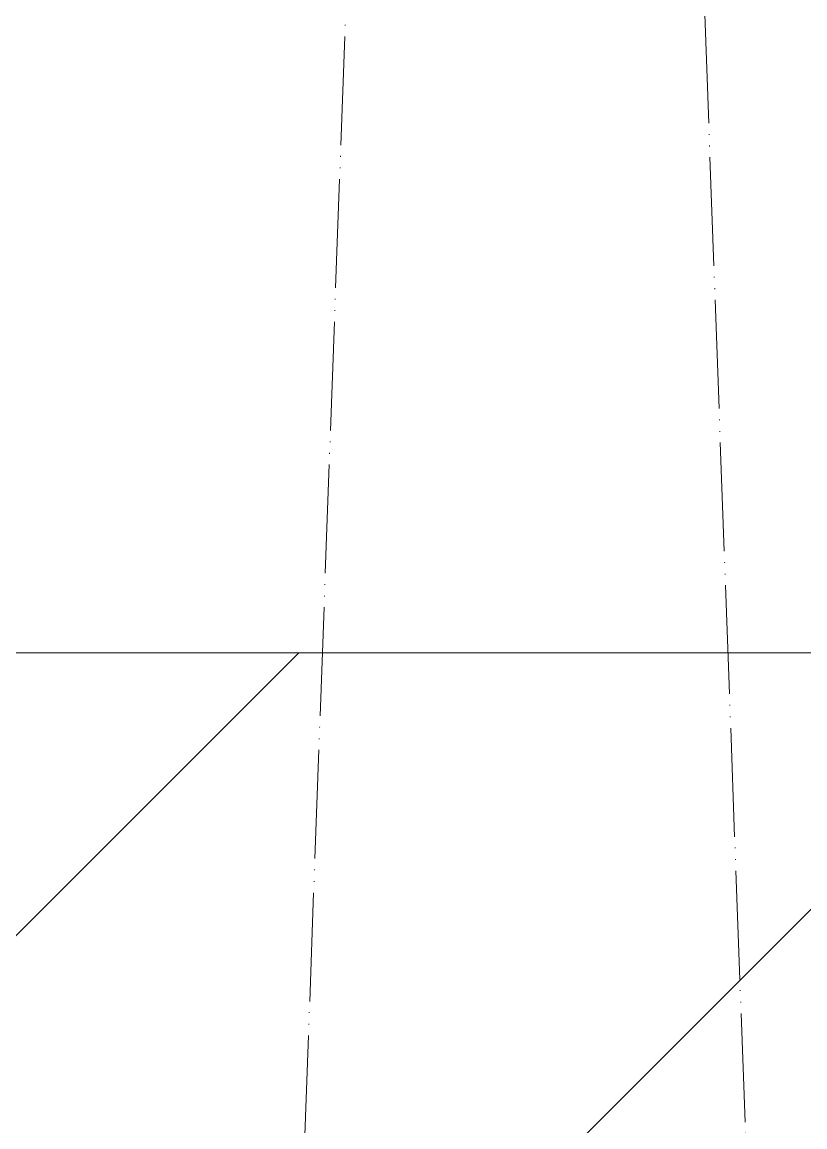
# Model space of a CAD drawing. Header units: millimetres. Extents: x -10051 to 73829, y -4843 to 44223.
# Drawn here: x 35680.4 to 35788.4, y 4575.8 to 4728.2 of the extents above; entities that cross this region are included whole.
import ezdxf

# ---------------------------------------------------------------- set-up
doc = ezdxf.new("R2010")
doc.units = ezdxf.units.MM
doc.linetypes.add('ADSK_Штрихпунктирная 2 точки_ш15 п1_5 п1_5 п1_5', pattern=[19.5, 15, -1.5, 0, -1.5, 0, -1.5])
doc.layers.add('Линии', color=7, linetype='Continuous', lineweight=9, true_color=0x00a600)
doc.layers.add('Потолки штриховка', color=7, linetype='Continuous', lineweight=9)
doc.layers.add('Стены наружные', color=7, linetype='Continuous', lineweight=18)

msp = doc.modelspace()

# ---------------------------------------------------------------- hatches: boundary and pattern name
at = {"layer": 'Потолки штриховка', "lineweight": 18, "true_color": 0x787878}
h = msp.add_hatch(dxfattribs=at)
h.set_pattern_fill('FP_47', color=8, style=0, pattern_type=2)
h.set_pattern_definition([(45, (0, 0), (-53.03301, 53.03301), [])])
h.paths.add_polyline_path([(38414.835, 2450.232), (38414.209, 4641.238), (38184.835, 4641.238), (38185.462, 2450.232), (38205.863, 2450.232)])
h.paths.add_polyline_path([(35864.835, 2450.232), (35864.835, 4641.238), (35634.835, 4641.238), (35634.835, 2450.232), (35636.081, 2450.232)])

# ---------------------------------------------------------------- linework, layer by layer
at = {"layer": 'Линии', "color": 7, "linetype": 'ADSK_Штрихпунктирная 2 точки_ш15 п1_5 п1_5 п1_5'}
for p, q in [((35864.835, 8565.209), (35634.835, 2253.428)), ((35864.835, 2253.428), (35634.835, 8565.209))]:
    msp.add_line(p, q, dxfattribs=at)
at = {"layer": 'Стены наружные'}
msp.add_line((35347, 4641.238), (36350, 4641.238), dxfattribs=at)

doc.saveas('drawing.dxf')
